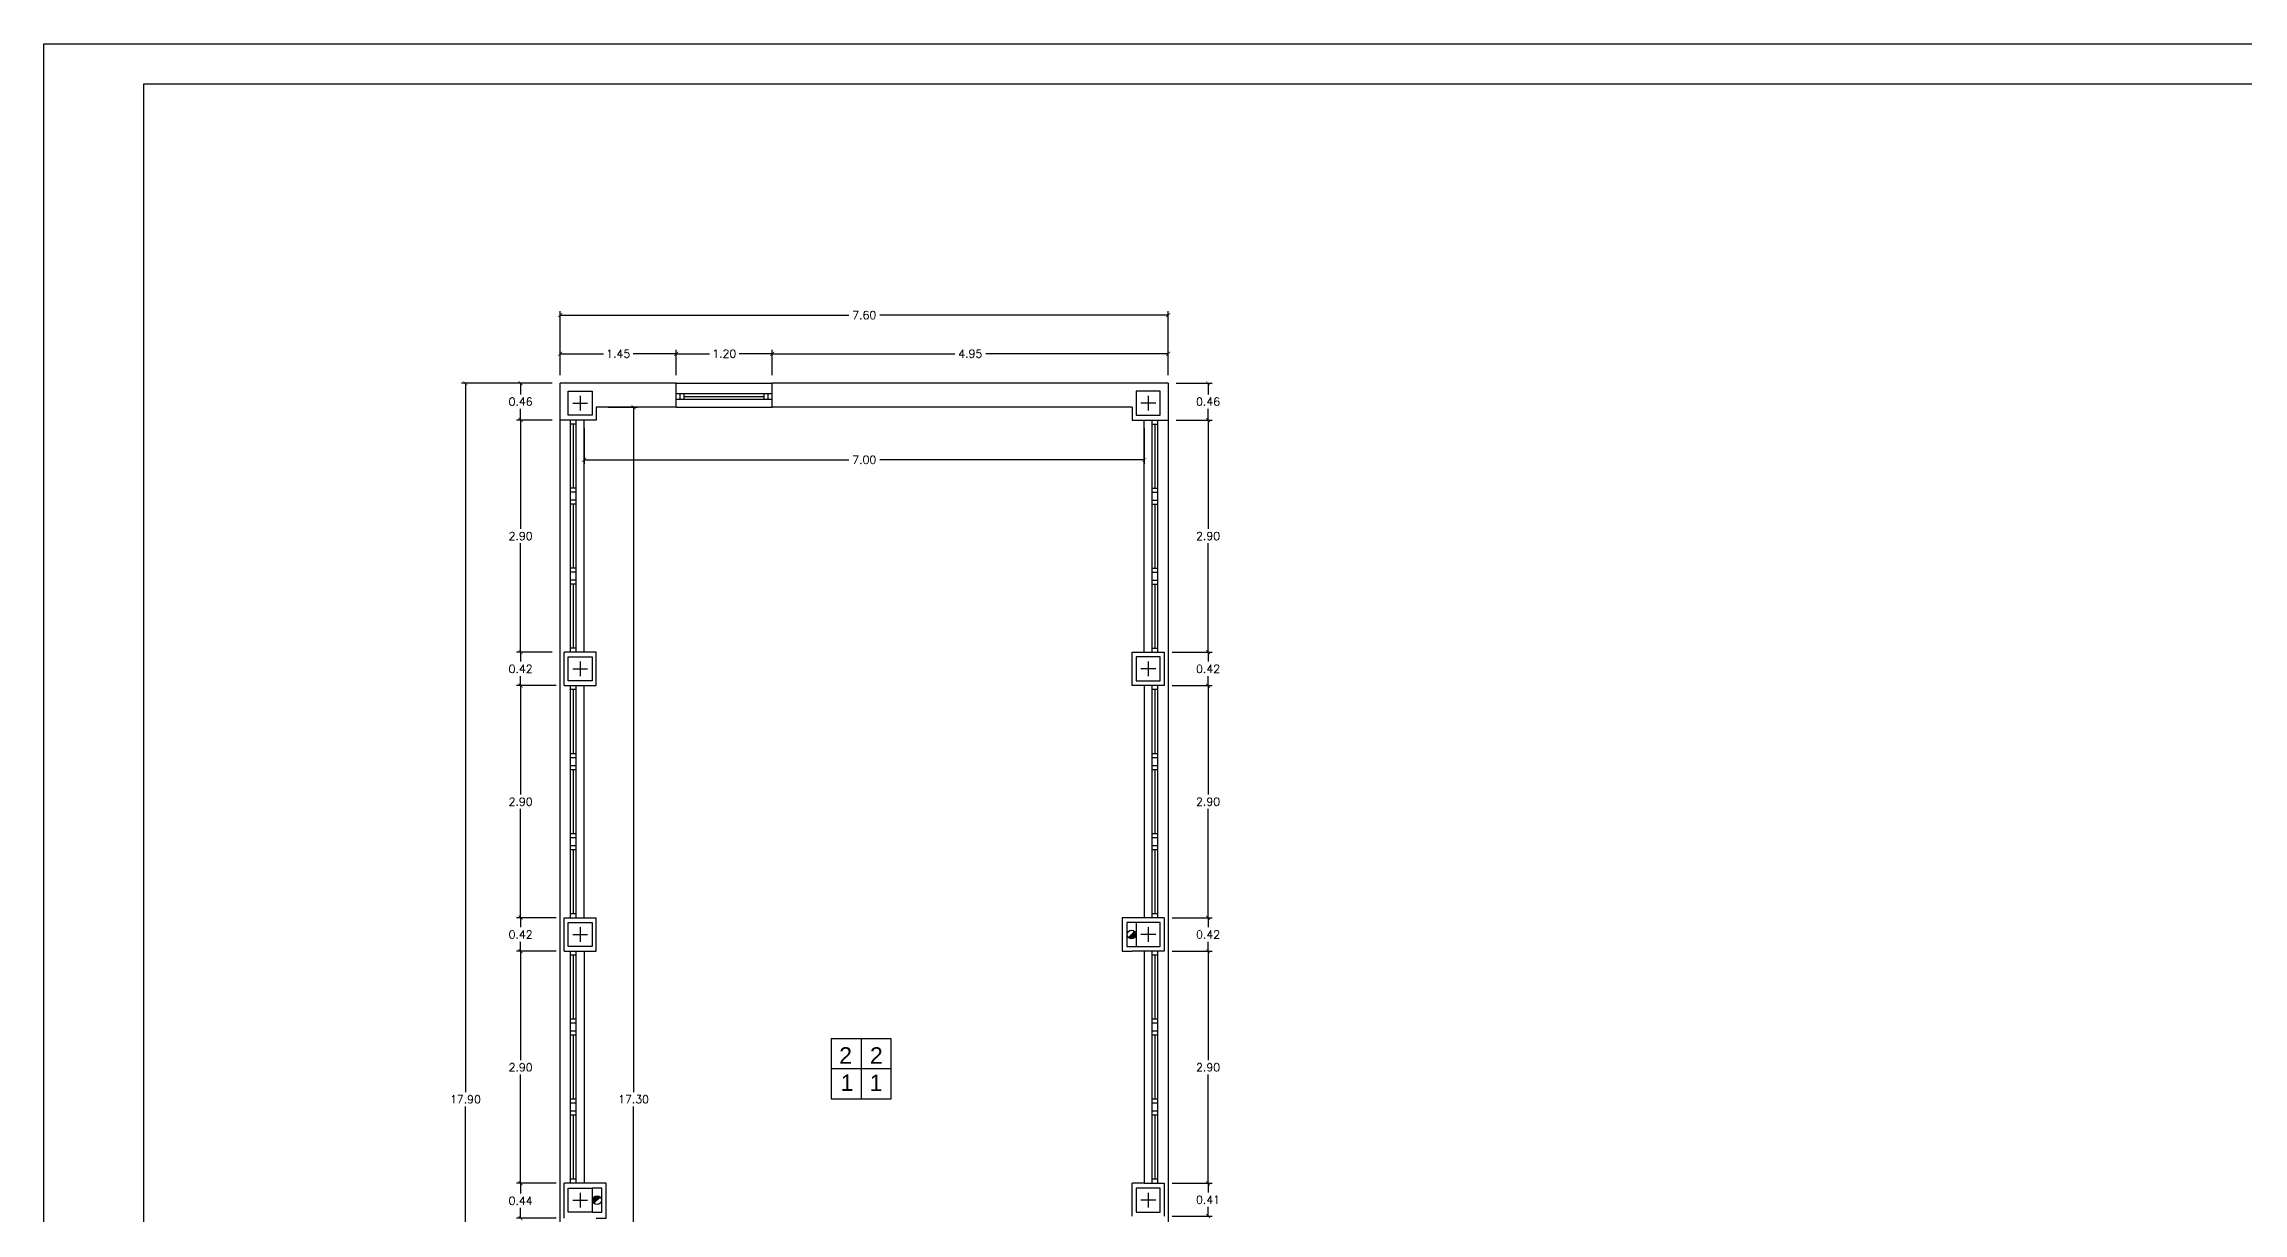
# Model space of a CAD drawing. Header units: millimetres. Extents: x 322 to 364, y 324.3 to 354.
# Drawn here: x 321.98 to 349.47, y 339.34 to 353.95 of the extents above; entities that cross this region are included whole.
import ezdxf

# ---------------------------------------------------------------- set-up
doc = ezdxf.new("R2010")
doc.units = ezdxf.units.MM
doc.header["$MEASUREMENT"] = 0
for name, color, linetype in [('015', 1, 'Continuous'), ('018', 3, 'Continuous'), ('06', 6, 'Continuous'), ('Albañilería', 4, 'Continuous'), ('COTAS', 7, 'Continuous'), ('LINEA', 3, 'Continuous'), ('MUROS', 2, 'Continuous'), ('PILARES', 2, 'Continuous'), ('TEXTOS', 7, 'Continuous'), ('VENTANAS', 9, 'Continuous')]:
    doc.layers.add(name, color=color, linetype=linetype)
doc.styles.get("Standard").update_dxf_attribs({"font": 'romans.shx'})
doc.styles.add('TITULOS', font='ARIAL.TTF')
doc.dimstyles.new('ANTONIO', dxfattribs={"dimscale": 0.05, "dimtxt": 2, "dimasz": 1, "dimexe": 1, "dimexo": 2, "dimgap": 0.8, "dimtad": 0, "dimtih": 1, "dimtoh": 1, "dimzin": 0, "dimdsep": 46, "dimtxsty": 'Standard', "dimblk": 'ARCHTICK', "dimcen": 0.5, "dimclrd": 1, "dimclre": 1, "dimclrt": 4, "dimadec": 0, "dimazin": 0, "dimtfac": 1, "dimtofl": 0, "dimtmove": 0, "dimatfit": 3, "dimldrblk": 'DOTSMALL', "dimfxl": 1, "dimtolj": 1, "dimtzin": 0, "dimarcsym": 0})

# ---------------------------------------------------------------- blocks, each defined once
blk = doc.blocks.new('A$C64186889')
at = {"layer": 'PILARES', "linetype": 'Continuous', "ltscale": 0.07}
for p, q in [((0.243, 0.15), (0.057, 0.15)), ((0.15, 0.243), (0.15, 0.057))]:
    blk.add_line(p, q, dxfattribs=at)
blk.add_lwpolyline([(0, 0), (0.3, 0), (0.3, 0.3), (0, 0.3)], close=True, dxfattribs=at)
blk = doc.blocks.new('A1H')
at = {"layer": '015'}
blk.add_lwpolyline([(-831, -10), (-831, 584), (10, 584), (10, -10)], close=True, dxfattribs=at)
at = {"layer": '06'}
blk.add_lwpolyline([(-806, 0), (-806, 574), (0, 574), (0, 0)], close=True, dxfattribs=at)
blk = doc.blocks.new('Albañil')
at = {"layer": 'Albañilería'}
for p, q in [((0, 0.25), (0, -0.25)), ((0.25, 0), (-0.25, 0))]:
    blk.add_line(p, q, dxfattribs=at)
blk.add_lwpolyline([(-0.25, -0.25), (0.25, -0.25), (0.25, 0.25), (-0.25, 0.25)], close=True, dxfattribs=at)
blk = doc.blocks.new('_ArchTick')
at = {"color": 0, "const_width": 0.15}
blk.add_lwpolyline([(-0.5, -0.5), (0.5, 0.5)], dxfattribs=at)
blk = doc.blocks.new('*D164')
at = {"layer": 'COTAS', "color": 1, "linetype": 'Continuous'}
for p, q in [((336.084, 343.034), (336.581, 343.034)), ((336.531, 343.034), (336.531, 342.914)), ((336.531, 342.614), (336.531, 342.734)), ((336.084, 342.614), (336.581, 342.614))]:
    blk.add_line(p, q, dxfattribs=at)
at = {"layer": 'Defpoints', "color": 0, "linetype": 'Continuous'}
for p in [(335.984, 343.034), (335.984, 342.614), (336.531, 342.614)]:
    blk.add_point(p, dxfattribs=at)
at = {"layer": 'COTAS', "color": 1, "linetype": 'Continuous', "xscale": 0.05, "yscale": 0.05, "zscale": 0.05}
for p, rotation in [((336.531, 343.034), 90), ((336.531, 342.614), 270)]:
    blk.add_blockref('_ArchTick', p, dxfattribs=dict(at, rotation=rotation))
at = {"layer": 'COTAS', "color": 4, "linetype": 'Continuous', "insert": (336.531, 342.824), "char_height": 0.1, "attachment_point": 5}
blk.add_mtext('\\A1;0.42', dxfattribs=at)
blk = doc.blocks.new('_DotSmall')
at = {"layer": 'TEXTOS', "color": 0, "linetype": 'Continuous', "const_width": 0.5}
blk.add_lwpolyline([(-0.0625, 0, 1), (0.0625, 0, 1)], format="xyb", close=True, dxfattribs=at)
blk = doc.blocks.new('*D165')
at = {"layer": 'COTAS', "color": 1, "linetype": 'Continuous'}
for p, q in [((336.084, 346.354), (336.581, 346.354)), ((336.531, 346.354), (336.531, 346.234)), ((336.531, 345.934), (336.531, 346.054)), ((336.084, 345.934), (336.581, 345.934))]:
    blk.add_line(p, q, dxfattribs=at)
at = {"layer": 'Defpoints', "color": 0, "linetype": 'Continuous'}
for p in [(335.984, 346.354), (336.531, 346.354), (335.984, 345.934)]:
    blk.add_point(p, dxfattribs=at)
at = {"layer": 'COTAS', "color": 1, "linetype": 'Continuous', "xscale": 0.05, "yscale": 0.05, "zscale": 0.05}
for p, rotation in [((336.531, 346.354), 90), ((336.531, 345.934), 270)]:
    blk.add_blockref('_ArchTick', p, dxfattribs=dict(at, rotation=rotation))
at = {"layer": 'COTAS', "color": 4, "linetype": 'Continuous', "insert": (336.531, 346.144), "char_height": 0.1, "attachment_point": 5}
blk.add_mtext('\\A1;0.42', dxfattribs=at)
blk = doc.blocks.new('*D167')
at = {"layer": 'COTAS', "color": 1, "linetype": 'Continuous'}
for p, q in [((328.384, 339.714), (327.889, 339.714)), ((327.939, 339.714), (327.939, 339.586)), ((328.384, 339.278), (327.889, 339.278)), ((327.939, 339.278), (327.939, 339.406))]:
    blk.add_line(p, q, dxfattribs=at)
at = {"layer": 'Defpoints', "color": 0, "linetype": 'Continuous'}
for p in [(328.484, 339.714), (327.939, 339.278), (328.484, 339.278)]:
    blk.add_point(p, dxfattribs=at)
at = {"layer": 'COTAS', "color": 1, "linetype": 'Continuous', "xscale": 0.05, "yscale": 0.05, "zscale": 0.05}
for p, rotation in [((327.939, 339.714), 90), ((327.939, 339.278), 270)]:
    blk.add_blockref('_ArchTick', p, dxfattribs=dict(at, rotation=rotation))
at = {"layer": 'COTAS', "color": 4, "linetype": 'Continuous', "insert": (327.939, 339.496), "char_height": 0.1, "attachment_point": 5}
blk.add_mtext('\\A1;0.44', dxfattribs=at)
blk = doc.blocks.new('*D168')
at = {"layer": 'COTAS', "color": 1, "linetype": 'Continuous'}
for p, q in [((328.384, 343.034), (327.889, 343.034)), ((327.939, 343.034), (327.939, 342.914)), ((327.939, 342.614), (327.939, 342.734)), ((328.384, 342.614), (327.889, 342.614))]:
    blk.add_line(p, q, dxfattribs=at)
at = {"layer": 'Defpoints', "color": 0, "linetype": 'Continuous'}
for p in [(328.484, 343.034), (327.939, 342.614), (328.484, 342.614)]:
    blk.add_point(p, dxfattribs=at)
at = {"layer": 'COTAS', "color": 1, "linetype": 'Continuous', "xscale": 0.05, "yscale": 0.05, "zscale": 0.05}
for p, rotation in [((327.939, 343.034), 90), ((327.939, 342.614), 270)]:
    blk.add_blockref('_ArchTick', p, dxfattribs=dict(at, rotation=rotation))
at = {"layer": 'COTAS', "color": 4, "linetype": 'Continuous', "insert": (327.939, 342.824), "char_height": 0.1, "attachment_point": 5}
blk.add_mtext('\\A1;0.42', dxfattribs=at)
blk = doc.blocks.new('*D169')
at = {"layer": 'COTAS', "color": 1, "linetype": 'Continuous'}
for p, q in [((328.334, 346.354), (327.889, 346.354)), ((327.939, 346.354), (327.939, 346.234)), ((327.939, 345.934), (327.939, 346.054)), ((328.384, 345.934), (327.889, 345.934))]:
    blk.add_line(p, q, dxfattribs=at)
at = {"layer": 'Defpoints', "color": 0, "linetype": 'Continuous'}
for p in [(328.434, 346.354), (327.939, 345.934), (328.484, 345.934)]:
    blk.add_point(p, dxfattribs=at)
at = {"layer": 'COTAS', "color": 1, "linetype": 'Continuous', "xscale": 0.05, "yscale": 0.05, "zscale": 0.05}
for p, rotation in [((327.939, 346.354), 90), ((327.939, 345.934), 270)]:
    blk.add_blockref('_ArchTick', p, dxfattribs=dict(at, rotation=rotation))
at = {"layer": 'COTAS', "color": 4, "linetype": 'Continuous', "insert": (327.939, 346.144), "char_height": 0.1, "attachment_point": 5}
blk.add_mtext('\\A1;0.42', dxfattribs=at)
blk = doc.blocks.new('*D174')
at = {"layer": 'COTAS', "color": 1, "linetype": 'Continuous', "lineweight": -2}
for p, q in [((328.734, 349.154), (328.734, 348.707)), ((335.734, 349.154), (335.734, 348.707)), ((328.734, 348.757), (332.042, 348.757)), ((335.734, 348.757), (332.427, 348.757))]:
    blk.add_line(p, q, dxfattribs=at)
at = {"layer": 'Defpoints', "color": 0, "linetype": 'Continuous'}
for p in [(328.734, 349.254), (335.734, 349.254), (335.734, 348.757)]:
    blk.add_point(p, dxfattribs=at)
at = {"layer": 'COTAS', "color": 1, "linetype": 'Continuous', "lineweight": -2, "xscale": 0.05, "yscale": 0.05, "zscale": 0.05, "rotation": 180}
blk.add_blockref('_ArchTick', (328.734, 348.757), dxfattribs=at)
at = {"layer": 'COTAS', "color": 1, "linetype": 'Continuous', "lineweight": -2, "xscale": 0.05, "yscale": 0.05, "zscale": 0.05}
blk.add_blockref('_ArchTick', (335.734, 348.757), dxfattribs=at)
at = {"layer": 'COTAS', "color": 4, "linetype": 'Continuous', "insert": (332.234, 348.757), "char_height": 0.1, "attachment_point": 5}
blk.add_mtext('\\A1;7.00', dxfattribs=at)
blk = doc.blocks.new('*D175')
at = {"layer": 'COTAS', "color": 1, "linetype": 'Continuous', "lineweight": -2}
for p, q in [((329.034, 349.414), (329.401, 349.414)), ((329.351, 349.414), (329.351, 340.854)), ((329.351, 332.114), (329.351, 340.674)), ((328.984, 332.114), (329.401, 332.114))]:
    blk.add_line(p, q, dxfattribs=at)
at = {"layer": 'Defpoints', "color": 0, "linetype": 'Continuous'}
for p in [(328.934, 349.414), (328.884, 332.114), (329.351, 332.114)]:
    blk.add_point(p, dxfattribs=at)
at = {"layer": 'COTAS', "color": 1, "linetype": 'Continuous', "lineweight": -2, "xscale": 0.05, "yscale": 0.05, "zscale": 0.05}
for p, rotation in [((329.351, 349.414), 90), ((329.351, 332.114), 270)]:
    blk.add_blockref('_ArchTick', p, dxfattribs=dict(at, rotation=rotation))
at = {"layer": 'COTAS', "color": 4, "linetype": 'Continuous', "insert": (329.351, 340.764), "char_height": 0.1, "attachment_point": 5}
blk.add_mtext('\\A1;17.30', dxfattribs=at)
blk = doc.blocks.new('*D180')
at = {"layer": 'COTAS', "color": 1, "linetype": 'Continuous', "lineweight": -2}
for p, q in [((328.334, 349.714), (327.199, 349.714)), ((327.249, 349.714), (327.249, 340.854)), ((327.249, 331.814), (327.249, 340.674)), ((328.334, 331.814), (327.199, 331.814))]:
    blk.add_line(p, q, dxfattribs=at)
at = {"layer": 'Defpoints', "color": 0, "linetype": 'Continuous'}
for p in [(328.434, 349.714), (327.249, 331.814), (328.434, 331.814)]:
    blk.add_point(p, dxfattribs=at)
at = {"layer": 'COTAS', "color": 1, "linetype": 'Continuous', "lineweight": -2, "xscale": 0.05, "yscale": 0.05, "zscale": 0.05}
for p, rotation in [((327.249, 349.714), 90), ((327.249, 331.814), 270)]:
    blk.add_blockref('_ArchTick', p, dxfattribs=dict(at, rotation=rotation))
at = {"layer": 'COTAS', "color": 4, "linetype": 'Continuous', "insert": (327.249, 340.764), "char_height": 0.1, "attachment_point": 5}
blk.add_mtext('\\A1;17.90', dxfattribs=at)
blk = doc.blocks.new('*D181')
at = {"layer": 'COTAS', "color": 1, "linetype": 'Continuous', "lineweight": -2}
for p, q in [((328.434, 349.814), (328.434, 350.616)), ((328.434, 350.566), (332.042, 350.566)), ((336.034, 350.566), (332.427, 350.566)), ((336.034, 349.814), (336.034, 350.616))]:
    blk.add_line(p, q, dxfattribs=at)
at = {"layer": 'Defpoints', "color": 0, "linetype": 'Continuous'}
for p in [(336.034, 350.566), (328.434, 349.714), (336.034, 349.714)]:
    blk.add_point(p, dxfattribs=at)
at = {"layer": 'COTAS', "color": 1, "linetype": 'Continuous', "lineweight": -2, "xscale": 0.05, "yscale": 0.05, "zscale": 0.05, "rotation": 180}
blk.add_blockref('_ArchTick', (328.434, 350.566), dxfattribs=at)
at = {"layer": 'COTAS', "color": 1, "linetype": 'Continuous', "lineweight": -2, "xscale": 0.05, "yscale": 0.05, "zscale": 0.05}
blk.add_blockref('_ArchTick', (336.034, 350.566), dxfattribs=at)
at = {"layer": 'COTAS', "color": 4, "linetype": 'Continuous', "insert": (332.234, 350.566), "char_height": 0.1, "attachment_point": 5}
blk.add_mtext('\\A1;7.60', dxfattribs=at)
blk = doc.blocks.new('*D182')
at = {"layer": 'COTAS', "color": 1, "linetype": 'Continuous'}
for p, q in [((328.434, 349.814), (328.434, 350.133)), ((328.434, 350.083), (328.974, 350.083)), ((329.884, 350.083), (329.344, 350.083)), ((329.884, 349.814), (329.884, 350.133))]:
    blk.add_line(p, q, dxfattribs=at)
at = {"layer": 'Defpoints', "color": 0, "linetype": 'Continuous'}
for p in [(328.434, 350.083), (328.434, 349.714), (329.884, 349.714)]:
    blk.add_point(p, dxfattribs=at)
at = {"layer": 'COTAS', "color": 1, "linetype": 'Continuous', "xscale": 0.05, "yscale": 0.05, "zscale": 0.05, "rotation": 180}
blk.add_blockref('_ArchTick', (328.434, 350.083), dxfattribs=at)
at = {"layer": 'COTAS', "color": 1, "linetype": 'Continuous', "xscale": 0.05, "yscale": 0.05, "zscale": 0.05}
blk.add_blockref('_ArchTick', (329.884, 350.083), dxfattribs=at)
at = {"layer": 'COTAS', "color": 4, "linetype": 'Continuous', "insert": (329.159, 350.083), "char_height": 0.1, "attachment_point": 5}
blk.add_mtext('\\A1;1.45', dxfattribs=at)
blk = doc.blocks.new('*D183')
at = {"layer": 'COTAS', "color": 1, "linetype": 'Continuous'}
for p, q in [((329.884, 349.814), (329.884, 350.133)), ((329.884, 350.083), (330.299, 350.083)), ((331.084, 350.083), (330.669, 350.083)), ((331.084, 349.814), (331.084, 350.133))]:
    blk.add_line(p, q, dxfattribs=at)
at = {"layer": 'Defpoints', "color": 0, "linetype": 'Continuous'}
for p in [(329.884, 350.083), (329.884, 349.714), (331.084, 349.714)]:
    blk.add_point(p, dxfattribs=at)
at = {"layer": 'COTAS', "color": 1, "linetype": 'Continuous', "xscale": 0.05, "yscale": 0.05, "zscale": 0.05, "rotation": 180}
blk.add_blockref('_ArchTick', (329.884, 350.083), dxfattribs=at)
at = {"layer": 'COTAS', "color": 1, "linetype": 'Continuous', "xscale": 0.05, "yscale": 0.05, "zscale": 0.05}
blk.add_blockref('_ArchTick', (331.084, 350.083), dxfattribs=at)
at = {"layer": 'COTAS', "color": 4, "linetype": 'Continuous', "insert": (330.484, 350.083), "char_height": 0.1, "attachment_point": 5}
blk.add_mtext('\\A1;1.20', dxfattribs=at)
blk = doc.blocks.new('*D184')
at = {"layer": 'COTAS', "color": 1, "linetype": 'Continuous', "lineweight": -2}
for p, q in [((331.084, 349.814), (331.084, 350.133)), ((331.084, 350.083), (333.367, 350.083)), ((336.034, 350.083), (333.752, 350.083)), ((336.034, 349.814), (336.034, 350.133))]:
    blk.add_line(p, q, dxfattribs=at)
at = {"layer": 'Defpoints', "color": 0, "linetype": 'Continuous'}
for p in [(331.084, 350.083), (331.084, 349.714), (336.034, 349.714)]:
    blk.add_point(p, dxfattribs=at)
at = {"layer": 'COTAS', "color": 1, "linetype": 'Continuous', "lineweight": -2, "xscale": 0.05, "yscale": 0.05, "zscale": 0.05, "rotation": 180}
blk.add_blockref('_ArchTick', (331.084, 350.083), dxfattribs=at)
at = {"layer": 'COTAS', "color": 1, "linetype": 'Continuous', "lineweight": -2, "xscale": 0.05, "yscale": 0.05, "zscale": 0.05}
blk.add_blockref('_ArchTick', (336.034, 350.083), dxfattribs=at)
at = {"layer": 'COTAS', "color": 4, "linetype": 'Continuous', "insert": (333.559, 350.083), "char_height": 0.1, "attachment_point": 5}
blk.add_mtext('\\A1;4.95', dxfattribs=at)
blk = doc.blocks.new('*D185')
at = {"layer": 'COTAS', "color": 1, "linetype": 'Continuous'}
for p, q in [((336.134, 349.714), (336.581, 349.714)), ((336.531, 349.714), (336.531, 349.574)), ((336.531, 349.254), (336.531, 349.394)), ((336.134, 349.254), (336.581, 349.254))]:
    blk.add_line(p, q, dxfattribs=at)
at = {"layer": 'Defpoints', "color": 0, "linetype": 'Continuous'}
for p in [(336.034, 349.714), (336.531, 349.714), (336.034, 349.254)]:
    blk.add_point(p, dxfattribs=at)
at = {"layer": 'COTAS', "color": 1, "linetype": 'Continuous', "xscale": 0.05, "yscale": 0.05, "zscale": 0.05}
for p, rotation in [((336.531, 349.714), 90), ((336.531, 349.254), 270)]:
    blk.add_blockref('_ArchTick', p, dxfattribs=dict(at, rotation=rotation))
at = {"layer": 'COTAS', "color": 4, "linetype": 'Continuous', "insert": (336.531, 349.484), "char_height": 0.1, "attachment_point": 5}
blk.add_mtext('\\A1;0.46', dxfattribs=at)
blk = doc.blocks.new('*D186')
at = {"layer": 'COTAS', "color": 1, "linetype": 'Continuous'}
for p, q in [((336.134, 349.254), (336.581, 349.254)), ((336.531, 349.254), (336.531, 347.894)), ((336.531, 346.354), (336.531, 347.714)), ((336.134, 346.354), (336.581, 346.354))]:
    blk.add_line(p, q, dxfattribs=at)
at = {"layer": 'Defpoints', "color": 0, "linetype": 'Continuous'}
for p in [(336.034, 349.254), (336.531, 349.254), (336.034, 346.354)]:
    blk.add_point(p, dxfattribs=at)
at = {"layer": 'COTAS', "color": 1, "linetype": 'Continuous', "xscale": 0.05, "yscale": 0.05, "zscale": 0.05}
for p, rotation in [((336.531, 349.254), 90), ((336.531, 346.354), 270)]:
    blk.add_blockref('_ArchTick', p, dxfattribs=dict(at, rotation=rotation))
at = {"layer": 'COTAS', "color": 4, "linetype": 'Continuous', "insert": (336.531, 347.804), "char_height": 0.1, "attachment_point": 5}
blk.add_mtext('\\A1;2.90', dxfattribs=at)
blk = doc.blocks.new('*D187')
at = {"layer": 'COTAS', "color": 1, "linetype": 'Continuous'}
for p, q in [((336.084, 345.934), (336.581, 345.934)), ((336.531, 345.934), (336.531, 344.574)), ((336.531, 343.034), (336.531, 344.394)), ((336.084, 343.034), (336.581, 343.034))]:
    blk.add_line(p, q, dxfattribs=at)
at = {"layer": 'Defpoints', "color": 0, "linetype": 'Continuous'}
for p in [(335.984, 345.934), (336.531, 345.934), (335.984, 343.034)]:
    blk.add_point(p, dxfattribs=at)
at = {"layer": 'COTAS', "color": 1, "linetype": 'Continuous', "xscale": 0.05, "yscale": 0.05, "zscale": 0.05}
for p, rotation in [((336.531, 345.934), 90), ((336.531, 343.034), 270)]:
    blk.add_blockref('_ArchTick', p, dxfattribs=dict(at, rotation=rotation))
at = {"layer": 'COTAS', "color": 4, "linetype": 'Continuous', "insert": (336.531, 344.484), "char_height": 0.1, "attachment_point": 5}
blk.add_mtext('\\A1;2.90', dxfattribs=at)
blk = doc.blocks.new('*D188')
at = {"layer": 'COTAS', "color": 1, "linetype": 'Continuous'}
for p, q in [((336.084, 342.614), (336.581, 342.614)), ((336.531, 342.614), (336.531, 341.254)), ((336.531, 339.714), (336.531, 341.074)), ((336.084, 339.714), (336.581, 339.714))]:
    blk.add_line(p, q, dxfattribs=at)
at = {"layer": 'Defpoints', "color": 0, "linetype": 'Continuous'}
for p in [(335.984, 342.614), (336.531, 342.614), (335.984, 339.714)]:
    blk.add_point(p, dxfattribs=at)
at = {"layer": 'COTAS', "color": 1, "linetype": 'Continuous', "xscale": 0.05, "yscale": 0.05, "zscale": 0.05}
for p, rotation in [((336.531, 342.614), 90), ((336.531, 339.714), 270)]:
    blk.add_blockref('_ArchTick', p, dxfattribs=dict(at, rotation=rotation))
at = {"layer": 'COTAS', "color": 4, "linetype": 'Continuous', "insert": (336.531, 341.164), "char_height": 0.1, "attachment_point": 5}
blk.add_mtext('\\A1;2.90', dxfattribs=at)
blk = doc.blocks.new('*D189')
at = {"layer": 'COTAS', "color": 1, "linetype": 'Continuous', "lineweight": -2}
for p, q in [((336.084, 339.714), (336.581, 339.714)), ((336.531, 339.714), (336.531, 339.599)), ((336.084, 339.304), (336.581, 339.304)), ((336.531, 339.304), (336.531, 339.419))]:
    blk.add_line(p, q, dxfattribs=at)
at = {"layer": 'Defpoints', "color": 0, "linetype": 'Continuous'}
for p in [(335.984, 339.714), (336.531, 339.714), (335.984, 339.304)]:
    blk.add_point(p, dxfattribs=at)
at = {"layer": 'COTAS', "color": 1, "linetype": 'Continuous', "lineweight": -2, "xscale": 0.05, "yscale": 0.05, "zscale": 0.05}
for p, rotation in [((336.531, 339.714), 90), ((336.531, 339.304), 270)]:
    blk.add_blockref('_ArchTick', p, dxfattribs=dict(at, rotation=rotation))
at = {"layer": 'COTAS', "color": 4, "linetype": 'Continuous', "insert": (336.531, 339.509), "char_height": 0.1, "attachment_point": 5}
blk.add_mtext('\\A1;0.41', dxfattribs=at)
blk = doc.blocks.new('*D196')
at = {"layer": 'COTAS', "color": 1, "linetype": 'Continuous'}
for p, q in [((328.384, 342.614), (327.889, 342.614)), ((327.939, 342.614), (327.939, 341.254)), ((327.939, 339.714), (327.939, 341.074)), ((328.384, 339.714), (327.889, 339.714))]:
    blk.add_line(p, q, dxfattribs=at)
at = {"layer": 'Defpoints', "color": 0, "linetype": 'Continuous'}
for p in [(328.484, 342.614), (327.939, 339.714), (328.484, 339.714)]:
    blk.add_point(p, dxfattribs=at)
at = {"layer": 'COTAS', "color": 1, "linetype": 'Continuous', "xscale": 0.05, "yscale": 0.05, "zscale": 0.05}
for p, rotation in [((327.939, 342.614), 90), ((327.939, 339.714), 270)]:
    blk.add_blockref('_ArchTick', p, dxfattribs=dict(at, rotation=rotation))
at = {"layer": 'COTAS', "color": 4, "linetype": 'Continuous', "insert": (327.939, 341.164), "char_height": 0.1, "attachment_point": 5}
blk.add_mtext('\\A1;2.90', dxfattribs=at)
blk = doc.blocks.new('*D197')
at = {"layer": 'COTAS', "color": 1, "linetype": 'Continuous'}
for p, q in [((328.384, 345.934), (327.889, 345.934)), ((327.939, 345.934), (327.939, 344.574)), ((327.939, 343.034), (327.939, 344.394)), ((328.384, 343.034), (327.889, 343.034))]:
    blk.add_line(p, q, dxfattribs=at)
at = {"layer": 'Defpoints', "color": 0, "linetype": 'Continuous'}
for p in [(328.484, 345.934), (327.939, 343.034), (328.484, 343.034)]:
    blk.add_point(p, dxfattribs=at)
at = {"layer": 'COTAS', "color": 1, "linetype": 'Continuous', "xscale": 0.05, "yscale": 0.05, "zscale": 0.05}
for p, rotation in [((327.939, 345.934), 90), ((327.939, 343.034), 270)]:
    blk.add_blockref('_ArchTick', p, dxfattribs=dict(at, rotation=rotation))
at = {"layer": 'COTAS', "color": 4, "linetype": 'Continuous', "insert": (327.939, 344.484), "char_height": 0.1, "attachment_point": 5}
blk.add_mtext('\\A1;2.90', dxfattribs=at)
blk = doc.blocks.new('*D198')
at = {"layer": 'COTAS', "color": 1, "linetype": 'Continuous'}
for p, q in [((328.334, 349.254), (327.889, 349.254)), ((327.939, 349.254), (327.939, 347.894)), ((327.939, 346.354), (327.939, 347.714)), ((328.334, 346.354), (327.889, 346.354))]:
    blk.add_line(p, q, dxfattribs=at)
at = {"layer": 'Defpoints', "color": 0, "linetype": 'Continuous'}
for p in [(328.434, 349.254), (327.939, 346.354), (328.434, 346.354)]:
    blk.add_point(p, dxfattribs=at)
at = {"layer": 'COTAS', "color": 1, "linetype": 'Continuous', "xscale": 0.05, "yscale": 0.05, "zscale": 0.05}
for p, rotation in [((327.939, 349.254), 90), ((327.939, 346.354), 270)]:
    blk.add_blockref('_ArchTick', p, dxfattribs=dict(at, rotation=rotation))
at = {"layer": 'COTAS', "color": 4, "linetype": 'Continuous', "insert": (327.939, 347.804), "char_height": 0.1, "attachment_point": 5}
blk.add_mtext('\\A1;2.90', dxfattribs=at)
blk = doc.blocks.new('*D199')
at = {"layer": 'COTAS', "color": 1, "linetype": 'Continuous', "lineweight": -2}
for p, q in [((328.334, 349.714), (327.889, 349.714)), ((327.939, 349.714), (327.939, 349.574)), ((327.939, 349.254), (327.939, 349.394)), ((328.334, 349.254), (327.889, 349.254))]:
    blk.add_line(p, q, dxfattribs=at)
at = {"layer": 'Defpoints', "color": 0, "linetype": 'Continuous'}
for p in [(328.434, 349.714), (327.939, 349.254), (328.434, 349.254)]:
    blk.add_point(p, dxfattribs=at)
at = {"layer": 'COTAS', "color": 1, "linetype": 'Continuous', "lineweight": -2, "xscale": 0.05, "yscale": 0.05, "zscale": 0.05}
for p, rotation in [((327.939, 349.714), 90), ((327.939, 349.254), 270)]:
    blk.add_blockref('_ArchTick', p, dxfattribs=dict(at, rotation=rotation))
at = {"layer": 'COTAS', "color": 4, "linetype": 'Continuous', "insert": (327.939, 349.484), "char_height": 0.1, "attachment_point": 5}
blk.add_mtext('\\A1;0.46', dxfattribs=at)

msp = doc.modelspace()

# ---------------------------------------------------------------- hatches: boundary and pattern name
at = {"layer": 'Albañilería'}
for points in [[(335.535, 342.785, 0.668179), (335.629, 342.824, 0.198912), (335.613, 342.863)], [(328.933, 339.543, 0.668179), (328.839, 339.504, 0.198912), (328.855, 339.465)]]:
    msp.add_hatch(color=256, dxfattribs=at).paths.add_polyline_path(points)

# ---------------------------------------------------------------- linework, layer by layer
at = {"layer": '018', "linetype": 'Continuous', "ltscale": 0.07}
for p, q in [((329.884, 349.714), (331.084, 349.714)), ((328.434, 332.273), (328.434, 349.254)), ((336.034, 349.254), (336.034, 336.404))]:
    msp.add_line(p, q, dxfattribs=at)
at = {"layer": 'Albañilería'}
for p, q in [((335.535, 342.785), (335.613, 342.863)), ((328.933, 339.543), (328.855, 339.465))]:
    msp.add_line(p, q, dxfattribs=at)
for centre in [(335.574, 342.824), (328.894, 339.504)]:
    msp.add_circle(centre, 0.055, dxfattribs=at)
at = {"layer": 'LINEA', "linetype": 'Continuous', "ltscale": 0.07}
for p, q in [((329.884, 349.414), (331.084, 349.414)), ((328.734, 346.354), (328.734, 349.254)), ((335.734, 346.354), (335.734, 349.254)), ((328.734, 343.034), (328.734, 345.934)), ((335.734, 345.934), (335.734, 343.034)), ((328.734, 342.614), (328.734, 339.714)), ((335.734, 342.614), (335.734, 339.714))]:
    msp.add_line(p, q, dxfattribs=at)
at = {"layer": 'MUROS'}
for p, q in [((328.434, 349.254), (328.434, 349.714)), ((329.884, 349.714), (328.434, 349.714)), ((336.034, 349.714), (331.084, 349.714)), ((336.034, 349.714), (336.034, 349.254)), ((329.884, 349.414), (328.884, 349.414)), ((335.584, 349.414), (331.084, 349.414)), ((328.484, 345.934), (328.484, 346.354)), ((335.984, 346.354), (335.984, 345.934)), ((328.484, 342.614), (328.484, 343.034)), ((335.984, 343.034), (335.984, 342.614)), ((328.484, 339.278), (328.484, 339.714))]:
    msp.add_line(p, q, dxfattribs=at)
at = {"layer": 'MUROS', "linetype": 'Continuous', "ltscale": 0.07}
for p, q in [((329.884, 349.414), (329.884, 349.714)), ((331.084, 349.414), (331.084, 349.714)), ((328.884, 349.414), (328.884, 349.254)), ((335.584, 349.414), (335.584, 349.254)), ((328.884, 349.254), (328.434, 349.254)), ((335.584, 349.254), (336.034, 349.254)), ((328.884, 346.354), (328.484, 346.354)), ((328.884, 345.934), (328.884, 346.354)), ((335.584, 346.354), (335.984, 346.354)), ((335.584, 345.934), (335.584, 346.354)), ((328.484, 345.934), (328.884, 345.934)), ((335.984, 345.934), (335.584, 345.934)), ((328.484, 343.034), (328.884, 343.034)), ((328.884, 342.614), (328.884, 343.034)), ((335.984, 343.034), (335.584, 343.034)), ((328.484, 342.614), (328.884, 342.614)), ((335.984, 342.614), (335.584, 342.614)), ((328.884, 339.714), (328.484, 339.714)), ((335.734, 339.714), (335.584, 339.714)), ((335.584, 339.304), (335.584, 339.714)), ((335.734, 339.714), (335.984, 339.714)), ((335.734, 339.714), (335.984, 339.714)), ((335.984, 339.714), (335.984, 339.304))]:
    msp.add_line(p, q, dxfattribs=at)
for points in [[(335.584, 343.034), (335.459, 343.034), (335.459, 342.614), (335.584, 342.614)], [(335.634, 342.974), (335.514, 342.974), (335.514, 342.674), (335.634, 342.674)], [(328.884, 339.278), (329.009, 339.278), (329.009, 339.714), (328.884, 339.714)], [(328.834, 339.354), (328.954, 339.354), (328.954, 339.654), (328.834, 339.654)]]:
    msp.add_lwpolyline(points, dxfattribs=at)
at = {"layer": 'VENTANAS', "linetype": 'Continuous', "ltscale": 0.07}
for p, q in [((329.884, 349.584), (331.084, 349.584)), ((329.884, 349.514), (329.884, 349.584)), ((329.884, 349.514), (331.084, 349.514)), ((329.934, 349.514), (329.934, 349.584)), ((329.984, 349.514), (329.984, 349.584)), ((329.984, 349.549), (330.984, 349.549)), ((330.984, 349.514), (330.984, 349.584)), ((331.034, 349.514), (331.034, 349.584)), ((331.084, 349.514), (331.084, 349.584)), ((328.564, 346.354), (328.564, 349.254)), ((328.634, 349.204), (328.564, 349.204)), ((328.599, 348.404), (328.599, 349.204)), ((328.634, 346.354), (328.634, 349.254)), ((335.834, 346.354), (335.834, 349.254)), ((335.834, 349.204), (335.904, 349.204)), ((335.869, 348.404), (335.869, 349.204)), ((335.904, 346.354), (335.904, 349.254)), ((328.634, 348.404), (328.564, 348.404)), ((328.634, 348.354), (328.564, 348.354)), ((328.634, 348.254), (328.564, 348.254)), ((335.834, 348.404), (335.904, 348.404)), ((335.834, 348.354), (335.904, 348.354)), ((335.834, 348.254), (335.904, 348.254)), ((328.634, 348.204), (328.564, 348.204)), ((328.599, 347.404), (328.599, 348.204)), ((335.834, 348.204), (335.904, 348.204)), ((335.869, 347.404), (335.869, 348.204)), ((328.634, 347.404), (328.564, 347.404)), ((335.834, 347.404), (335.904, 347.404)), ((328.634, 347.354), (328.564, 347.354)), ((328.634, 347.254), (328.564, 347.254)), ((328.634, 347.204), (328.564, 347.204)), ((328.599, 346.404), (328.599, 347.204)), ((335.834, 347.354), (335.904, 347.354)), ((335.834, 347.254), (335.904, 347.254)), ((335.834, 347.204), (335.904, 347.204)), ((335.869, 346.404), (335.869, 347.204)), ((328.634, 346.404), (328.564, 346.404)), ((335.834, 346.404), (335.904, 346.404)), ((328.564, 343.034), (328.564, 345.934)), ((328.634, 345.884), (328.564, 345.884)), ((328.599, 345.084), (328.599, 345.884)), ((328.634, 343.034), (328.634, 345.934)), ((335.834, 343.034), (335.834, 345.934)), ((335.904, 345.884), (335.834, 345.884)), ((335.869, 345.084), (335.869, 345.884)), ((335.904, 343.034), (335.904, 345.934)), ((328.634, 345.084), (328.564, 345.084)), ((328.634, 345.034), (328.564, 345.034)), ((328.634, 344.934), (328.564, 344.934)), ((335.904, 345.084), (335.834, 345.084)), ((335.904, 345.034), (335.834, 345.034)), ((335.904, 344.934), (335.834, 344.934)), ((328.634, 344.884), (328.564, 344.884)), ((328.599, 344.084), (328.599, 344.884)), ((335.904, 344.884), (335.834, 344.884)), ((335.869, 344.084), (335.869, 344.884)), ((328.634, 344.084), (328.564, 344.084)), ((328.634, 344.034), (328.564, 344.034)), ((328.634, 343.934), (328.564, 343.934)), ((328.634, 343.884), (328.564, 343.884)), ((328.599, 343.084), (328.599, 343.884)), ((335.904, 344.084), (335.834, 344.084)), ((335.904, 344.034), (335.834, 344.034)), ((335.904, 343.934), (335.834, 343.934)), ((335.904, 343.884), (335.834, 343.884)), ((335.869, 343.084), (335.869, 343.884)), ((328.634, 343.084), (328.564, 343.084)), ((335.904, 343.084), (335.834, 343.084)), ((328.564, 339.714), (328.564, 342.614)), ((328.634, 342.564), (328.564, 342.564)), ((328.599, 341.764), (328.599, 342.564)), ((328.634, 339.714), (328.634, 342.614)), ((335.834, 339.714), (335.834, 342.614)), ((335.904, 342.564), (335.834, 342.564)), ((335.869, 341.764), (335.869, 342.564)), ((335.904, 339.714), (335.904, 342.614)), ((328.634, 341.764), (328.564, 341.764)), ((328.634, 341.714), (328.564, 341.714)), ((335.904, 341.764), (335.834, 341.764)), ((335.904, 341.714), (335.834, 341.714)), ((328.634, 341.614), (328.564, 341.614)), ((328.634, 341.564), (328.564, 341.564)), ((328.599, 340.764), (328.599, 341.564)), ((335.904, 341.614), (335.834, 341.614)), ((335.904, 341.564), (335.834, 341.564)), ((335.869, 340.764), (335.869, 341.564)), ((328.634, 340.764), (328.564, 340.764)), ((328.634, 340.714), (328.564, 340.714)), ((328.634, 340.614), (328.564, 340.614)), ((328.634, 340.564), (328.564, 340.564)), ((328.599, 339.764), (328.599, 340.564)), ((335.904, 340.764), (335.834, 340.764)), ((335.904, 340.714), (335.834, 340.714)), ((335.904, 340.614), (335.834, 340.614)), ((335.904, 340.564), (335.834, 340.564)), ((335.869, 339.764), (335.869, 340.564)), ((328.634, 339.764), (328.564, 339.764)), ((335.904, 339.764), (335.834, 339.764))]:
    msp.add_line(p, q, dxfattribs=at)

# ---------------------------------------------------------------- block references
at = {"layer": 'Albañilería', "xscale": 1.5, "yscale": 1.5, "zscale": 1.5}
msp.add_blockref('Albañil', (332.197, 341.143), dxfattribs=at)
at = {"layer": 'PILARES', "linetype": 'Continuous', "ltscale": 0.07, "xscale": -1}
for p in [(328.834, 349.314), (328.834, 345.994), (328.834, 342.674), (328.834, 339.354)]:
    msp.add_blockref('A$C64186889', p, dxfattribs=at)
at = {"layer": 'PILARES', "linetype": 'Continuous', "ltscale": 0.07}
for p in [(335.634, 349.314), (335.634, 345.994), (335.634, 342.674), (335.634, 339.354)]:
    msp.add_blockref('A$C64186889', p, dxfattribs=at)
at = {"layer": 'TEXTOS', "linetype": 'Continuous', "ltscale": 0.07, "xscale": 0.04999999999995453, "yscale": 0.04999999999995453, "zscale": 0.05}
msp.add_blockref('A1H', (363.532, 324.754), dxfattribs=at)

# ---------------------------------------------------------------- texts
at = {"layer": 'Albañilería', "style": 'TITULOS'}
for s, p in [('2', (331.921, 341.209)), ('2', (332.305, 341.209)), ('1', (331.939, 340.869)), ('1', (332.301, 340.868))]:
    msp.add_text(s, height=0.206, dxfattribs=at).set_placement(p)

# ---------------------------------------------------------------- dimensions: what is measured, and where the dimension line sits
at = {"layer": 'COTAS', "linetype": 'Continuous', "ltscale": 0.07}
for base, p1, p2, picture, middle in [((336.034, 350.566), (328.434, 349.714), (336.034, 349.714), '*D181', (332.234, 350.566)), ((331.084, 350.083), (336.034, 349.714), (331.084, 349.714), '*D184', (333.559, 350.083)), ((335.734, 348.757), (328.734, 349.254), (335.734, 349.254), '*D174', (332.234, 348.757))]:
    dim = msp.add_linear_dim(base=base, p1=p1, p2=p2, dimstyle='ANTONIO', dxfattribs=at)
    dim.commit()
    dim.dimension.update_dxf_attribs({"geometry": picture, "text_midpoint": middle})
for base, p1, p2, picture, middle in [((328.434, 350.083), (329.884, 349.714), (328.434, 349.714), '*D182', (329.159, 350.083)), ((329.884, 350.083), (331.084, 349.714), (329.884, 349.714), '*D183', (330.484, 350.083))]:
    dim = msp.add_linear_dim(base=base, p1=p1, p2=p2, dimstyle='ANTONIO', override={"dimtmove": 1}, dxfattribs=at)
    dim.commit()
    dim.dimension.update_dxf_attribs({"geometry": picture, "text_midpoint": middle})
for base, p1, p2, picture, middle in [((327.249, 331.814), (328.434, 349.714), (328.434, 331.814), '*D180', (327.249, 340.764)), ((327.939, 349.254), (328.434, 349.714), (328.434, 349.254), '*D199', (327.939, 349.484)), ((329.351, 332.114), (328.934, 349.414), (328.884, 332.114), '*D175', (329.351, 340.764)), ((336.531, 339.714), (335.984, 339.304), (335.984, 339.714), '*D189', (336.531, 339.509))]:
    dim = msp.add_linear_dim(base=base, p1=p1, p2=p2, angle=90, dimstyle='ANTONIO', dxfattribs=at)
    dim.commit()
    dim.dimension.update_dxf_attribs({"geometry": picture, "text_midpoint": middle})
for base, p1, p2, picture, middle in [((336.531, 349.714), (336.034, 349.254), (336.034, 349.714), '*D185', (336.531, 349.484)), ((327.939, 346.354), (328.434, 349.254), (328.434, 346.354), '*D198', (327.939, 347.804)), ((336.531, 349.254), (336.034, 346.354), (336.034, 349.254), '*D186', (336.531, 347.804)), ((327.939, 345.934), (328.434, 346.354), (328.484, 345.934), '*D169', (327.939, 346.144)), ((336.531, 346.354), (335.984, 345.934), (335.984, 346.354), '*D165', (336.531, 346.144)), ((327.939, 343.034), (328.484, 345.934), (328.484, 343.034), '*D197', (327.939, 344.484)), ((336.531, 345.934), (335.984, 343.034), (335.984, 345.934), '*D187', (336.531, 344.484)), ((327.939, 342.614), (328.484, 343.034), (328.484, 342.614), '*D168', (327.939, 342.824)), ((336.531, 342.614), (335.984, 343.034), (335.984, 342.614), '*D164', (336.531, 342.824)), ((327.939, 339.714), (328.484, 342.614), (328.484, 339.714), '*D196', (327.939, 341.164)), ((336.531, 342.614), (335.984, 339.714), (335.984, 342.614), '*D188', (336.531, 341.164)), ((327.939, 339.278), (328.484, 339.714), (328.484, 339.278), '*D167', (327.939, 339.496))]:
    dim = msp.add_linear_dim(base=base, p1=p1, p2=p2, angle=90, dimstyle='ANTONIO', override={"dimtmove": 1}, dxfattribs=at)
    dim.commit()
    dim.dimension.update_dxf_attribs({"geometry": picture, "text_midpoint": middle})

doc.saveas('drawing.dxf')
